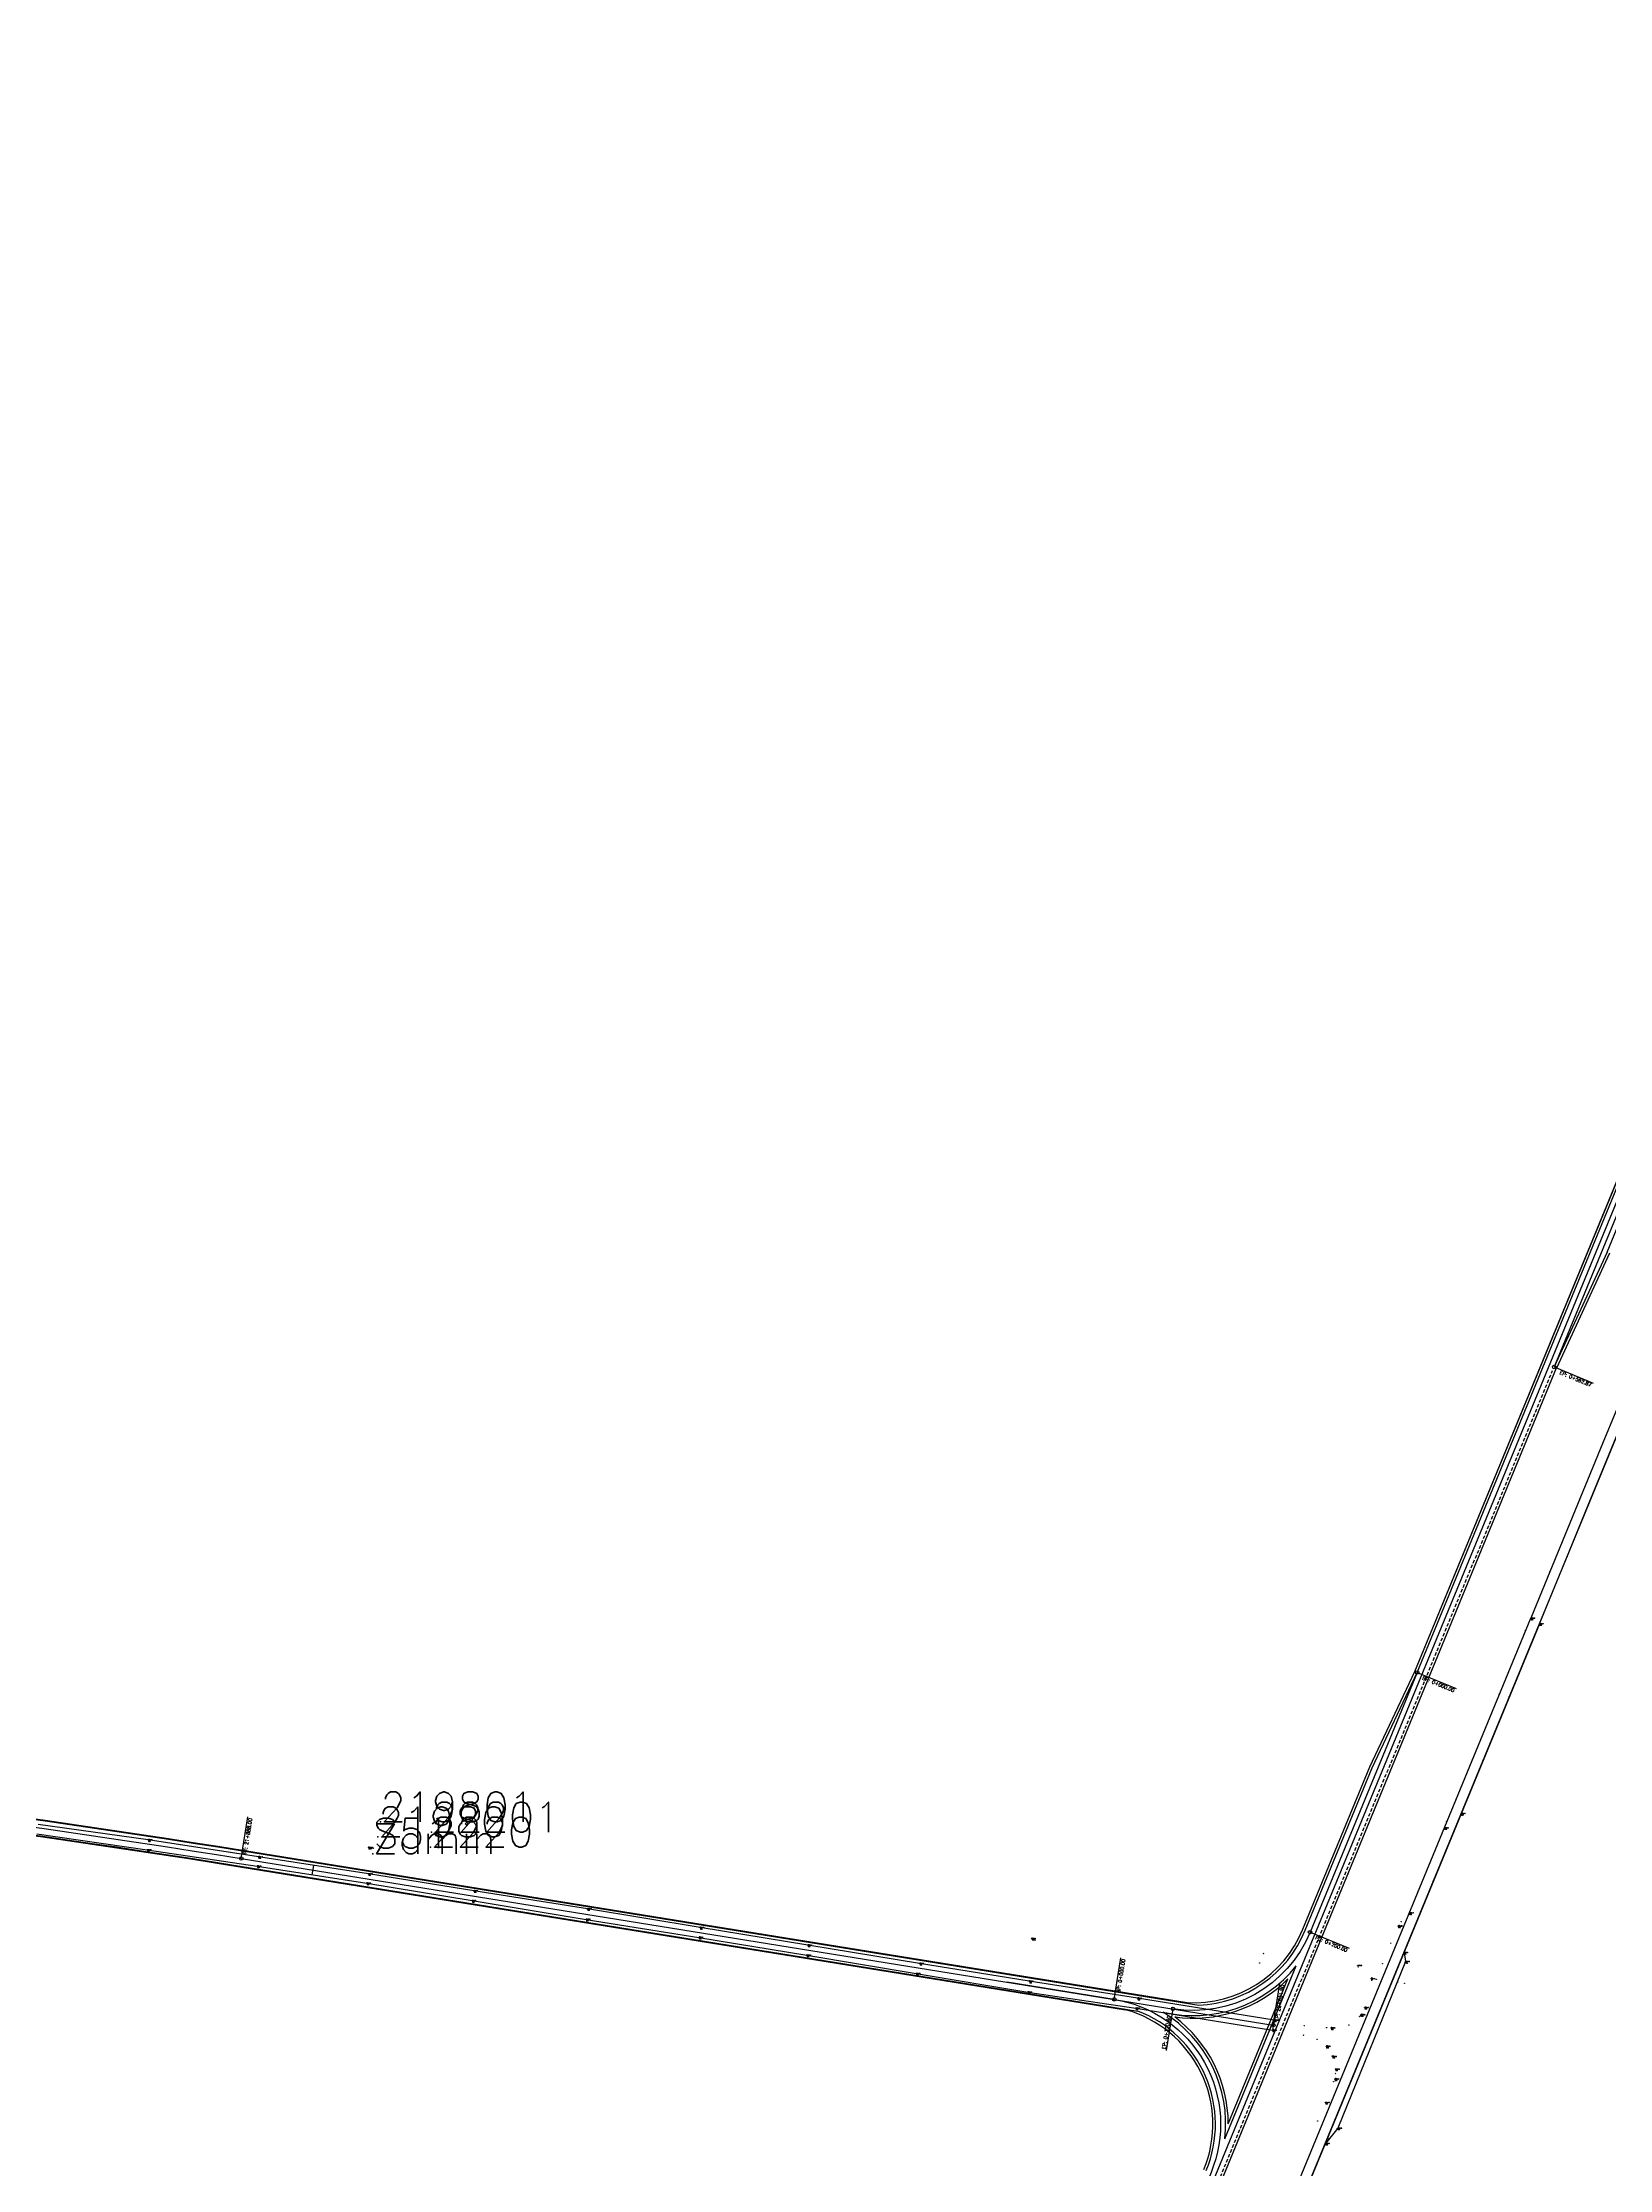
# Model space of a CAD drawing. Header units: metres. Extents: x 324293 to 653279, y 3585589 to 7191434.
# Drawn here: x 349037 to 350152, y 3586573 to 3588087 of the extents above; entities that cross this region are included whole.
import ezdxf

# ---------------------------------------------------------------- set-up
doc = ezdxf.new("R2010")
doc.units = ezdxf.units.M
doc.linetypes.add('DASHED', pattern=[0.75, 0.5, -0.25])
for name, color, linetype in [('C-ROAD-CNTR-N', 92, 'Continuous'), ('C-ROAD-STAN', 11, 'Continuous'), ('FeatureAttribs', 7, 'Continuous'), ('tarh', 6, 'Continuous'), ('V-NODE', 1, 'Continuous'), ('V-NODE-TEXT', 11, 'Continuous'), ('Waypoint', 7, 'Continuous')]:
    doc.layers.add(name, color=color, linetype=linetype)
doc.styles.get("Standard").update_dxf_attribs({"font": 'simplex.shx'})

# ---------------------------------------------------------------- blocks, each defined once
blk = doc.blocks.new('*U245')
at = {"color": 0, "linetype": 'ByBlock', "lineweight": -2, "transparency": 16777216}
for p, q in [((-0.7, -0.7), (0.7, 0.7)), ((-0.7, 0.7), (0.7, -0.7))]:
    blk.add_line(p, q, dxfattribs=at)
blk.add_circle((0, 0), 0.5, dxfattribs=at)
blk = doc.blocks.new('*U356', base_point=(349743.085, 3586736.77, 1069.49))
at = {"layer": 'V-NODE', "lineweight": -2, "xscale": 0.2, "yscale": 0.2, "zscale": 0.2}
blk.add_blockref('*U245', (349743.085, 3586736.77, 1069.49), dxfattribs=at)
blk = doc.blocks.new('*U357', base_point=(349973.952, 3586682.248, 1072.702))
at = {"layer": 'V-NODE', "lineweight": -2, "xscale": 0.2, "yscale": 0.2, "zscale": 0.2}
blk.add_blockref('*U245', (349973.952, 3586682.248, 1072.702), dxfattribs=at)
blk = doc.blocks.new('*U358', base_point=(349966.289, 3586676.223, 1072.927))
at = {"layer": 'V-NODE', "lineweight": -2, "xscale": 0.2, "yscale": 0.2, "zscale": 0.2}
blk.add_blockref('*U245', (349966.289, 3586676.223, 1072.927), dxfattribs=at)
blk = doc.blocks.new('*U359', base_point=(349950.421, 3586674.5, 1072.74))
at = {"layer": 'V-NODE', "lineweight": -2, "xscale": 0.2, "yscale": 0.2, "zscale": 0.2}
blk.add_blockref('*U245', (349950.421, 3586674.5, 1072.74), dxfattribs=at)
blk = doc.blocks.new('*U360', base_point=(349934.575, 3586675.729, 1072.225))
at = {"layer": 'V-NODE', "lineweight": -2, "xscale": 0.2, "yscale": 0.2, "zscale": 0.2}
blk.add_blockref('*U245', (349934.575, 3586675.729, 1072.225), dxfattribs=at)
blk = doc.blocks.new('*U361', base_point=(349934.021, 3586669.148, 1072.239))
at = {"layer": 'V-NODE', "lineweight": -2, "xscale": 0.2, "yscale": 0.2, "zscale": 0.2}
blk.add_blockref('*U245', (349934.021, 3586669.148, 1072.239), dxfattribs=at)
blk = doc.blocks.new('*U362', base_point=(349943.638, 3586666.175, 1072.613))
at = {"layer": 'V-NODE', "lineweight": -2, "xscale": 0.2, "yscale": 0.2, "zscale": 0.2}
blk.add_blockref('*U245', (349943.638, 3586666.175, 1072.613), dxfattribs=at)
blk = doc.blocks.new('*U363', base_point=(349954.502, 3586654.133, 1073.489))
at = {"layer": 'V-NODE', "lineweight": -2, "xscale": 0.2, "yscale": 0.2, "zscale": 0.2}
blk.add_blockref('*U245', (349954.502, 3586654.133, 1073.489), dxfattribs=at)
blk = doc.blocks.new('*U364', base_point=(349956.763, 3586641.758, 1074.077))
at = {"layer": 'V-NODE', "lineweight": -2, "xscale": 0.2, "yscale": 0.2, "zscale": 0.2}
blk.add_blockref('*U245', (349956.763, 3586641.758, 1074.077), dxfattribs=at)
blk = doc.blocks.new('*U365', base_point=(349958.085, 3586602.445, 1075.292))
at = {"layer": 'V-NODE', "lineweight": -2, "xscale": 0.2, "yscale": 0.2, "zscale": 0.2}
blk.add_blockref('*U245', (349958.085, 3586602.445, 1075.292), dxfattribs=at)
blk = doc.blocks.new('*U366', base_point=(349951.403, 3586595.511, 1075.87))
at = {"layer": 'V-NODE', "lineweight": -2, "xscale": 0.2, "yscale": 0.2, "zscale": 0.2}
blk.add_blockref('*U245', (349951.403, 3586595.511, 1075.87), dxfattribs=at)
blk = doc.blocks.new('*U367', base_point=(349943.114, 3586576.61, 1076.431))
at = {"layer": 'V-NODE', "lineweight": -2, "xscale": 0.2, "yscale": 0.2, "zscale": 0.2}
blk.add_blockref('*U245', (349943.114, 3586576.61, 1076.431), dxfattribs=at)
blk = doc.blocks.new('*U437', base_point=(349944.085, 3586607.947, 1075.371))
at = {"layer": 'V-NODE', "lineweight": -2, "xscale": 0.2, "yscale": 0.2, "zscale": 0.2}
blk.add_blockref('*U245', (349944.085, 3586607.947, 1075.371), dxfattribs=at)
blk = doc.blocks.new('*U438', base_point=(349955.517, 3586636.029, 1074.309))
at = {"layer": 'V-NODE', "lineweight": -2, "xscale": 0.2, "yscale": 0.2, "zscale": 0.2}
blk.add_blockref('*U245', (349955.517, 3586636.029, 1074.309), dxfattribs=at)
blk = doc.blocks.new('*U439', base_point=(349974.539, 3586682.995, 1072.677))
at = {"layer": 'V-NODE', "lineweight": -2, "xscale": 0.2, "yscale": 0.2, "zscale": 0.2}
blk.add_blockref('*U245', (349974.539, 3586682.995, 1072.677), dxfattribs=at)
blk = doc.blocks.new('*U440', base_point=(349990.255, 3586719.97, 1071.533))
at = {"layer": 'V-NODE', "lineweight": -2, "xscale": 0.2, "yscale": 0.2, "zscale": 0.2}
blk.add_blockref('*U245', (349990.255, 3586719.97, 1071.533), dxfattribs=at)
blk = doc.blocks.new('*U441', base_point=(350015.811, 3586772.153, 1069.925))
at = {"layer": 'V-NODE', "lineweight": -2, "xscale": 0.2, "yscale": 0.2, "zscale": 0.2}
blk.add_blockref('*U245', (350015.811, 3586772.153, 1069.925), dxfattribs=at)
blk = doc.blocks.new('*U442', base_point=(350035.954, 3586821.295, 1068.393))
at = {"layer": 'V-NODE', "lineweight": -2, "xscale": 0.2, "yscale": 0.2, "zscale": 0.2}
blk.add_blockref('*U245', (350035.954, 3586821.295, 1068.393), dxfattribs=at)
blk = doc.blocks.new('*U443', base_point=(350054, 3586864.912, 1067.013))
at = {"layer": 'V-NODE', "lineweight": -2, "xscale": 0.2, "yscale": 0.2, "zscale": 0.2}
blk.add_blockref('*U245', (350054, 3586864.912, 1067.013), dxfattribs=at)
blk = doc.blocks.new('*U444', base_point=(350073.366, 3586912.053, 1065.566))
at = {"layer": 'V-NODE', "lineweight": -2, "xscale": 0.2, "yscale": 0.2, "zscale": 0.2}
blk.add_blockref('*U245', (350073.366, 3586912.053, 1065.566), dxfattribs=at)
blk = doc.blocks.new('*U445', base_point=(350091.936, 3586957.034, 1064.153))
at = {"layer": 'V-NODE', "lineweight": -2, "xscale": 0.2, "yscale": 0.2, "zscale": 0.2}
blk.add_blockref('*U245', (350091.936, 3586957.034, 1064.153), dxfattribs=at)
blk = doc.blocks.new('*U446', base_point=(350109.214, 3586998.919, 1062.881))
at = {"layer": 'V-NODE', "lineweight": -2, "xscale": 0.2, "yscale": 0.2, "zscale": 0.2}
blk.add_blockref('*U245', (350109.214, 3586998.919, 1062.881), dxfattribs=at)
blk = doc.blocks.new('*U447', base_point=(350130.756, 3587050.632, 1061.383))
at = {"layer": 'V-NODE', "lineweight": -2, "xscale": 0.2, "yscale": 0.2, "zscale": 0.2}
blk.add_blockref('*U245', (350130.756, 3587050.632, 1061.383), dxfattribs=at)
blk = doc.blocks.new('*U448', base_point=(350147.03, 3587090.645, 1060.017))
at = {"layer": 'V-NODE', "lineweight": -2, "xscale": 0.2, "yscale": 0.2, "zscale": 0.2}
blk.add_blockref('*U245', (350147.03, 3587090.645, 1060.017), dxfattribs=at)
blk = doc.blocks.new('*U500', base_point=(350136.657, 3587046.325, 1061.271))
at = {"layer": 'V-NODE', "lineweight": -2, "xscale": 0.2, "yscale": 0.2, "zscale": 0.2}
blk.add_blockref('*U245', (350136.657, 3587046.325, 1061.271), dxfattribs=at)
blk = doc.blocks.new('*U501', base_point=(350121.574, 3587009.762, 1062.376))
at = {"layer": 'V-NODE', "lineweight": -2, "xscale": 0.2, "yscale": 0.2, "zscale": 0.2}
blk.add_blockref('*U245', (350121.574, 3587009.762, 1062.376), dxfattribs=at)
blk = doc.blocks.new('*U502', base_point=(350098.849, 3586954.47, 1064.072))
at = {"layer": 'V-NODE', "lineweight": -2, "xscale": 0.2, "yscale": 0.2, "zscale": 0.2}
blk.add_blockref('*U245', (350098.849, 3586954.47, 1064.072), dxfattribs=at)
blk = doc.blocks.new('*U503', base_point=(350080.482, 3586910.015, 1065.461))
at = {"layer": 'V-NODE', "lineweight": -2, "xscale": 0.2, "yscale": 0.2, "zscale": 0.2}
blk.add_blockref('*U245', (350080.482, 3586910.015, 1065.461), dxfattribs=at)
blk = doc.blocks.new('*U504', base_point=(350059.416, 3586858.577, 1067.116))
at = {"layer": 'V-NODE', "lineweight": -2, "xscale": 0.2, "yscale": 0.2, "zscale": 0.2}
blk.add_blockref('*U245', (350059.416, 3586858.577, 1067.116), dxfattribs=at)
blk = doc.blocks.new('*U505', base_point=(350026.399, 3586778.841, 1069.62))
at = {"layer": 'V-NODE', "lineweight": -2, "xscale": 0.2, "yscale": 0.2, "zscale": 0.2}
blk.add_blockref('*U245', (350026.399, 3586778.841, 1069.62), dxfattribs=at)
blk = doc.blocks.new('*U506', base_point=(350017.336, 3586756.642, 1070.324))
at = {"layer": 'V-NODE', "lineweight": -2, "xscale": 0.2, "yscale": 0.2, "zscale": 0.2}
blk.add_blockref('*U245', (350017.336, 3586756.642, 1070.324), dxfattribs=at)
blk = doc.blocks.new('*U507', base_point=(350009.68, 3586757.292, 1070.359))
at = {"layer": 'V-NODE', "lineweight": -2, "xscale": 0.2, "yscale": 0.2, "zscale": 0.2}
blk.add_blockref('*U245', (350009.68, 3586757.292, 1070.359), dxfattribs=at)
blk = doc.blocks.new('*U508', base_point=(350003.542, 3586749.815, 1070.552))
at = {"layer": 'V-NODE', "lineweight": -2, "xscale": 0.2, "yscale": 0.2, "zscale": 0.2}
blk.add_blockref('*U245', (350003.542, 3586749.815, 1070.552), dxfattribs=at)
blk = doc.blocks.new('*U509', base_point=(349996.154, 3586734.535, 1071.079))
at = {"layer": 'V-NODE', "lineweight": -2, "xscale": 0.2, "yscale": 0.2, "zscale": 0.2}
blk.add_blockref('*U245', (349996.154, 3586734.535, 1071.079), dxfattribs=at)
blk = doc.blocks.new('*U510', base_point=(350005.618, 3586728.032, 1071.191))
at = {"layer": 'V-NODE', "lineweight": -2, "xscale": 0.2, "yscale": 0.2, "zscale": 0.2}
blk.add_blockref('*U245', (350005.618, 3586728.032, 1071.191), dxfattribs=at)
blk = doc.blocks.new('*U511', base_point=(350006.468, 3586721.26, 1071.259))
at = {"layer": 'V-NODE', "lineweight": -2, "xscale": 0.2, "yscale": 0.2, "zscale": 0.2}
blk.add_blockref('*U245', (350006.468, 3586721.26, 1071.259), dxfattribs=at)
blk = doc.blocks.new('*U512', base_point=(350005.92, 3586705.975, 1071.211))
at = {"layer": 'V-NODE', "lineweight": -2, "xscale": 0.2, "yscale": 0.2, "zscale": 0.2}
blk.add_blockref('*U245', (350005.92, 3586705.975, 1071.211), dxfattribs=at)
blk = doc.blocks.new('*U513', base_point=(350001.108, 3586706.992, 1071.748))
at = {"layer": 'V-NODE', "lineweight": -2, "xscale": 0.2, "yscale": 0.2, "zscale": 0.2}
blk.add_blockref('*U245', (350001.108, 3586706.992, 1071.748), dxfattribs=at)
blk = doc.blocks.new('*U514', base_point=(349985.821, 3586708.817, 1071.844))
at = {"layer": 'V-NODE', "lineweight": -2, "xscale": 0.2, "yscale": 0.2, "zscale": 0.2}
blk.add_blockref('*U245', (349985.821, 3586708.817, 1071.844), dxfattribs=at)
blk = doc.blocks.new('*U515', base_point=(349982.653, 3586709.952, 1071.26))
at = {"layer": 'V-NODE', "lineweight": -2, "xscale": 0.2, "yscale": 0.2, "zscale": 0.2}
blk.add_blockref('*U245', (349982.653, 3586709.952, 1071.26), dxfattribs=at)
blk = doc.blocks.new('*U516', base_point=(349972.738, 3586718.552, 1070.867))
at = {"layer": 'V-NODE', "lineweight": -2, "xscale": 0.2, "yscale": 0.2, "zscale": 0.2}
blk.add_blockref('*U245', (349972.738, 3586718.552, 1070.867), dxfattribs=at)
blk = doc.blocks.new('*U517', base_point=(349905.54, 3586727.402, 1070.64))
at = {"layer": 'V-NODE', "lineweight": -2, "xscale": 0.2, "yscale": 0.2, "zscale": 0.2}
blk.add_blockref('*U245', (349905.54, 3586727.402, 1070.64), dxfattribs=at)
blk = doc.blocks.new('*U518', base_point=(349902.874, 3586720.423, 1070.369))
at = {"layer": 'V-NODE', "lineweight": -2, "xscale": 0.2, "yscale": 0.2, "zscale": 0.2}
blk.add_blockref('*U245', (349902.874, 3586720.423, 1070.369), dxfattribs=at)
blk = doc.blocks.new('AeccTickCircle')
blk.add_circle((0, 0), 1)
blk = doc.blocks.new('AeccTickTriangle')
at = {"color": 0, "linetype": 'ByBlock', "lineweight": -2}
blk.add_lwpolyline([(0, 1), (-1, 0), (1, 0)], close=True, dxfattribs=at)
at = {"color": 0, "linetype": 'ByBlock', "lineweight": -2, "const_width": 0.0625}
blk.add_lwpolyline([(0, 0, 1), (0, 0, 1)], format="xyb", close=True, dxfattribs=at)
blk = doc.blocks.new('FEATURE')

msp = doc.modelspace()

# ---------------------------------------------------------------- linework, layer by layer
at = {"flags": 128}
for points in [[(349913.101, 3586679.769), (349815.928, 3586695.29), (349738.871, 3586707.393), (349660.849, 3586720.074), (349581.341, 3586733.143), (349504.568, 3586745.619), (349424.451, 3586758.985), (349343.673, 3586771.804), (349268.571, 3586783.867), (349190.377, 3586795.964), (349111.867, 3586808.038), (349033.621, 3586819.024)], [(349032.652, 3586812.392), (349111.079, 3586800.962), (349189.46, 3586789.387), (349267.354, 3586777.228), (349342.34, 3586764.838), (349423.505, 3586751.509), (349503.732, 3586738.7), (349580.476, 3586725.998), (349658.334, 3586712.929), (349737.781, 3586699.753), (349814.66, 3586688.298), (349911.878, 3586672.711)]]:
    msp.add_lwpolyline(points, dxfattribs=at)
at = {"layer": 'C-ROAD-CNTR-N', "color": 92, "linetype": 'Continuous', "lineweight": -3, "flags": 128}
for points in [[(350550.94094, 3588070.70447), (350474.74272, 3587885.79112, -0.0656060047), (350370.24491, 3587704.0821), (350366.42701, 3587699.09145, 0.0656357405), (350262.15797, 3587517.80507), (349536.11864, 3585755.89563, -0.2827816449), (349409.05724, 3585663.49609), (349109.64382, 3585640.22126)], [(350191.57113, 3587198.60703), (350267.76739, 3587383.51562, 1.0020163549), (350219.0422, 3587403.59407), (350112.3664, 3587144.71928)], [(344035.34469, 3587226.85402), (344711.72338, 3587157.74283, 0.006640039), (344843.99807, 3587145.99986), (345496.0265, 3587096.832), (346528.42655, 3587020.69254), (347536.72695, 3586951.4072, -0.0026266915), (347589.11719, 3586947.53058), (348200.8695, 3586899.03125), (348614.60965, 3586864.04039, -0.0189310863), (349178.10314, 3586794.82012), (349912.4895, 3586676.24)], [(350014.85406, 3586927.2427), (349938.655, 3586742.3273, -0.3481240159), (349841.09674, 3586687.76767)], [(349799.34248, 3586694.50966, -0.4835430394), (349868.20807, 3586571.37087), (349761.52939, 3586312.48931)]]:
    msp.add_lwpolyline(points, format="xyb", dxfattribs=at)
at = {"layer": 'C-ROAD-STAN', "color": 11, "linetype": 'Continuous', "lineweight": -3}
for p, q in [((350112.3664, 3587144.71928), (350140.10371, 3587133.28943)), ((350014.85406, 3586927.2427), (350042.59137, 3586915.81284)), ((349178.10314, 3586794.82012), (349182.88525, 3586824.43653)), ((349938.655, 3586742.3273), (349966.39231, 3586730.89744)), ((349799.34248, 3586694.50966), (349804.12459, 3586724.12606)), ((349912.4895, 3586676.24), (349917.27161, 3586705.8564)), ((349841.09674, 3586687.76767), (349836.31463, 3586658.15126))]:
    msp.add_line(p, q, dxfattribs=at)
for centre in [(350014.85406, 3586927.2427), (349178.10314, 3586794.82012), (349938.655, 3586742.3273), (349799.34248, 3586694.50966)]:
    msp.add_circle(centre, 0.05, dxfattribs=at)
at = {"layer": 'tarh'}
for p, q in [((350013.17785, 3586928.03068), (350257.0728, 3587519.90055)), ((350216.537, 3587259.076, 1054.804), (350147.03, 3587090.645, 1060.017)), ((350151.71109, 3587225.76704, 1100.5265), (350114.0468, 3587143.94575, 1100.5265)), ((349692.65524, 3586121.33354), (350114.06248, 3587143.97981)), ((350147.03, 3587090.645, 1060.017), (350109.214, 3586998.919, 1062.881)), ((350109.214, 3586998.919, 1062.881), (350095.783, 3586965.816, 1063.876)), ((350101.91, 3586961.942, 1063.868), (350121.574, 3587009.762, 1062.376)), ((349981.23052, 3586860.07721), (350013.17988, 3586928.02985)), ((349933.56982, 3586744.42278), (349981.19424, 3586859.9949)), ((349229.474, 3586789.9155), (349228.407, 3586783.3075)), ((349880.49537, 3586606.04466), (349922.94676, 3586709.06319)), ((349799.34248, 3586694.50966), (349723.04332, 3586706.82955)), ((349913.101, 3586679.769), (349911.878, 3586672.711))]:
    msp.add_line(p, q, dxfattribs=at)
at = {"layer": 'tarh', "color": 4}
for p, q in [((350150.03059, 3587226.54061, 1100.5265), (350112.3663, 3587144.71932, 1100.5265)), ((349982.90471, 3586859.29006), (350014.85406, 3586927.2427)), ((349935.28029, 3586743.71794), (349982.90471, 3586859.29006)), ((349878.07227, 3586595.30871), (349928.7908, 3586718.38946))]:
    msp.add_line(p, q, dxfattribs=at)
at = {"layer": 'tarh', "flags": 128}
for points, elevation in [([(350121.574, 3587009.762), (350136.657, 3587046.325), (350156.587, 3587094.786), (350174.965, 3587139.321), (350201.093, 3587202.579), (350260.572, 3587347.015), (350298.719, 3587439.37), (350336.455, 3587531.32), (350374.385, 3587623.302), (350413.582, 3587718.408), (350451.214, 3587809.814), (350489.715, 3587903.084), (350527.689, 3587995.275), (350548.163, 3588044.98), (350565.791, 3588087.484)], 1062.376), ([(349672.1865, 3585919.03467), (350556.85509, 3588065.89626)], 1100.5265), ([(350013.17785, 3586928.03068), (350257.0728, 3587519.90055)], 1100.5265), ([(349692.65524, 3586121.33354), (350114.06248, 3587143.97981)], 1100.5265), ([(349886.108, 3586457.026), (350095.783, 3586965.816)], 1081.01), ([(350101.91, 3586961.942), (349893.041, 3586454.876)], 1063.868), ([(350005.582, 3586727.884), (350006.554, 3586721.41), (349958.346, 3586602.811), (349949.572, 3586592.04)], 1071.209)]:
    msp.add_lwpolyline(points, dxfattribs=dict(at, elevation=elevation))
at = {"layer": 'tarh', "color": 4, "elevation": 1100.5265}
for points in [[(350014.85406, 3586927.2427), (350258.78326, 3587519.19571)], [(350150.03059, 3587226.54061), (350222.4197, 3587402.21024)], [(349878.07227, 3586595.30871), (349926.48549, 3586712.79506)]]:
    msp.add_lwpolyline(points, dxfattribs=at)
at = {"layer": 'tarh', "color": 4}
for points in [[(344035.90376, 3587232.32554), (344712.28245, 3587163.21434, 0.006640039), (344844.41164, 3587151.48429), (345496.43555, 3587102.31677), (346528.81734, 3587026.17866), (347537.10399, 3586956.89426, -0.0026266915), (347589.55186, 3586953.01337), (348201.31859, 3586904.5129), (348615.07314, 3586869.52083, -0.0189310863), (349178.97986, 3586800.2498), (349859.52456, 3586690.3634)], [(344034.78562, 3587221.38251), (344711.16431, 3587152.27132, 0.006640039), (344843.58451, 3587140.51544), (345495.61745, 3587091.34723), (346528.03576, 3587015.20642), (347536.3499, 3586945.92014, -0.0026266915), (347588.68251, 3586942.04778), (348200.42041, 3586893.5496), (348614.14616, 3586858.55996, -0.0189310863), (349177.22642, 3586789.39045), (349816.01686, 3586686.24604)]]:
    msp.add_lwpolyline(points, format="xyb", dxfattribs=at)
at = {"layer": 'tarh'}
for points in [[(344035.95458, 3587232.82295), (344712.33327, 3587163.71175, 0.006640039), (344844.44924, 3587151.98288), (345496.47273, 3587102.81539), (346528.85286, 3587026.67739), (347537.13827, 3586957.39308, -0.0026266915), (347589.59137, 3586953.51181), (348201.35941, 3586905.01124), (348615.11528, 3586870.01905, -0.0189310863), (349179.05956, 3586800.7434), (349851.11458, 3586692.22782)], [(344034.73479, 3587220.8851), (344711.11349, 3587151.77391, 0.006640039), (344843.54691, 3587140.01685), (345495.58027, 3587090.84861), (346528.00023, 3587014.70769), (347536.31563, 3586945.42131, -0.0026266915), (347588.643, 3586941.54934), (348200.37959, 3586893.05126), (348614.10403, 3586858.06174, -0.0189310863), (349177.14672, 3586788.89684), (349807.44747, 3586687.12325)]]:
    msp.add_lwpolyline(points, format="xyb", dxfattribs=at)
at = {"layer": 'tarh', "color": 0, "linetype": 'DASHED', "ltscale": 5, "elevation": 1100.5265}
msp.add_lwpolyline([(349691.96124, 3586124.50381), (350111.28068, 3587142.08452)], dxfattribs=at)
at = {"layer": 'tarh'}
for centre, radius, start, end in [((349855.44307, 3586776.61688), 84.5, 267.06375068, 337.60465158), ((349855.44307, 3586776.61688), 95.5, 262.12125617, 314.97878781), ((349784.99615, 3586605.66044), 84.5, 337.60465158, 74.59167736), ((349784.99615, 3586605.66044), 95.5, 0.23051532, 53.08804699)]:
    msp.add_arc(centre, radius, start, end, dxfattribs=at)
at = {"layer": 'tarh', "color": 4}
for centre, radius, start, end in [((349855.44307, 3586776.61688), 86.35, 272.7092001, 337.60465158), ((349855.44307, 3586776.61688), 93.65, 337.60455912, 337.60465158), ((349855.44307, 3586776.61688), 93.65, 256.78221971, 321.55554322), ((349784.99615, 3586605.66044), 86.35, 337.60465158, 68.94622795), ((349784.99615, 3586605.66044), 93.65, 353.65375992, 58.42708343)]:
    msp.add_arc(centre, radius, start, end, dxfattribs=at)
at = {"layer": 'Waypoint'}
for p in [(349277.08142, 3586820.82706, 1107.87036), (349271.91148, 3586802.27454, 1107.87036), (349275.32295, 3586810.20769, 1107.87036), (349312.84333, 3586802.9915, 1107.87036), (349313.47315, 3586813.6278, 1107.87036), (349271.66186, 3586798.17524, 1107.87036)]:
    msp.add_point(p, dxfattribs=at)

# ---------------------------------------------------------------- block references
at = {"layer": 'C-ROAD-STAN', "color": 11, "linetype": 'Continuous', "lineweight": -3, "xscale": 1.25, "yscale": 1.25, "zscale": 1.25}
for p, rotation in [((350112.3664, 3587144.71928), 247.6046704640274), ((350014.85406, 3586927.2427), 247.6046515731509), ((349178.10314, 3586794.82012), 350.8277140223705), ((349938.655, 3586742.3273), 247.6046515732464), ((349799.34248, 3586694.50966), 350.8277140227351), ((349841.09674, 3586687.76767), 170.8277140227717), ((349912.4895, 3586676.24), 350.8277140223537)]:
    msp.add_blockref('AeccTickCircle', p, dxfattribs=dict(at, rotation=rotation))
at = {"layer": 'C-ROAD-STAN', "color": 11, "linetype": 'Continuous', "lineweight": -3, "xscale": 0.02999999999999999, "yscale": 0.02999999999999999, "zscale": 0.02999999999999999}
msp.add_blockref('AeccTickTriangle', (349911.48865, 3586676.40161), dxfattribs=at)
msp.add_blockref('AeccTickTriangle', (349911.48865, 3586676.40161), dxfattribs=at)
at = {"layer": 'FeatureAttribs'}
ref = msp.add_blockref('FEATURE', (349275.32295, 3586810.20769, 1107.87036), dxfattribs=at)
ref.add_attrib('NAME', '21980', (349275.32295, 3586810.20769, 1107.87036), dxfattribs={"height": 21.339818})
ref = msp.add_blockref('FEATURE', (349277.08142, 3586820.82706, 1107.87036), dxfattribs=at)
ref.add_attrib('NAME', '219801', (349277.08142, 3586820.82706, 1107.87036), dxfattribs={"height": 21.339818})
ref = msp.add_blockref('FEATURE', (349313.47315, 3586813.6278, 1107.87036), dxfattribs=at)
ref.add_attrib('NAME', '22201', (349313.47315, 3586813.6278, 1107.87036), dxfattribs={"height": 21.339818})
ref = msp.add_blockref('FEATURE', (349271.66186, 3586798.17524, 1107.87036), dxfattribs=at)
ref.add_attrib('NAME', 'Zamin', (349271.66186, 3586798.17524, 1107.87036), dxfattribs={"height": 21.339818})
ref = msp.add_blockref('FEATURE', (349271.91148, 3586802.27454, 1107.87036), dxfattribs=at)
ref.add_attrib('NAME', 'S51', (349271.91148, 3586802.27454, 1107.87036), dxfattribs={"height": 21.339818})
ref = msp.add_blockref('FEATURE', (349312.84333, 3586802.9915, 1107.87036), dxfattribs=at)
ref.add_attrib('NAME', '2220', (349312.84333, 3586802.9915, 1107.87036), dxfattribs={"height": 21.339818})
at = {"layer": 'V-NODE'}
for name, p in [('*U448', (350147.03, 3587090.645, 1060.017)), ('*U447', (350130.756, 3587050.632, 1061.383)), ('*U500', (350136.657, 3587046.325, 1061.271)), ('*U446', (350109.214, 3586998.919, 1062.881)), ('*U501', (350121.574, 3587009.762, 1062.376)), ('*U445', (350091.936, 3586957.034, 1064.153)), ('*U502', (350098.849, 3586954.47, 1064.072)), ('*U444', (350073.366, 3586912.053, 1065.566)), ('*U503', (350080.482, 3586910.015, 1065.461)), ('*U443', (350054, 3586864.912, 1067.013)), ('*U504', (350059.416, 3586858.577, 1067.116)), ('*U442', (350035.954, 3586821.295, 1068.393)), ('*U441', (350015.811, 3586772.153, 1069.925)), ('*U505', (350026.399, 3586778.841, 1069.62)), ('*U507', (350009.68, 3586757.292, 1070.359)), ('*U506', (350017.336, 3586756.642, 1070.324)), ('*U508', (350003.542, 3586749.815, 1070.552)), ('*U356', (349743.085, 3586736.77, 1069.49)), ('*U517', (349905.54, 3586727.402, 1070.64)), ('*U509', (349996.154, 3586734.535, 1071.079)), ('*U510', (350005.618, 3586728.032, 1071.191)), ('*U518', (349902.874, 3586720.423, 1070.369)), ('*U516', (349972.738, 3586718.552, 1070.867)), ('*U515', (349982.653, 3586709.952, 1071.26)), ('*U514', (349985.821, 3586708.817, 1071.844)), ('*U440', (349990.255, 3586719.97, 1071.533)), ('*U511', (350006.468, 3586721.26, 1071.259)), ('*U513', (350001.108, 3586706.992, 1071.748)), ('*U512', (350005.92, 3586705.975, 1071.211)), ('*U357', (349973.952, 3586682.248, 1072.702)), ('*U439', (349974.539, 3586682.995, 1072.677)), ('*U361', (349934.021, 3586669.148, 1072.239)), ('*U360', (349934.575, 3586675.729, 1072.225)), ('*U362', (349943.638, 3586666.175, 1072.613)), ('*U359', (349950.421, 3586674.5, 1072.74)), ('*U358', (349966.289, 3586676.223, 1072.927)), ('*U363', (349954.502, 3586654.133, 1073.489)), ('*U438', (349955.517, 3586636.029, 1074.309)), ('*U364', (349956.763, 3586641.758, 1074.077)), ('*U437', (349944.085, 3586607.947, 1075.371)), ('*U365', (349958.085, 3586602.445, 1075.292)), ('*U366', (349951.403, 3586595.511, 1075.87)), ('*U367', (349943.114, 3586576.61, 1076.431))]:
    msp.add_blockref(name, p, dxfattribs=at)
at = {"layer": 'V-NODE', "xscale": 0.2, "yscale": 0.2, "zscale": 0.2}
for p in [(350095.783, 3586965.816, 1063.876), (350101.91, 3586961.942, 1063.868), (350034.347, 3586816.618, 1068.53), (350046.193, 3586826.791, 1068.119), (349111.079, 3586800.962, 1063.599), (349111.867, 3586808.038, 1063.586), (349268.59725, 3586802.71859, 1065.01542), (349189.46, 3586789.387, 1064.541), (349190.377, 3586795.964, 1064.478), (349268.571, 3586783.867, 1065.634), (349267.354, 3586777.228, 1065.657), (349343.673, 3586771.804, 1066.748), (349342.34, 3586764.838, 1066.739), (349424.451, 3586758.985, 1067.796), (350009.358, 3586756.061, 1070.42), (349423.505, 3586751.509, 1067.904), (349503.732, 3586738.7, 1068.745), (349504.568, 3586745.619, 1068.682), (350001.372, 3586746.782, 1070.622), (349580.476, 3586725.998, 1069.479), (349581.341, 3586733.143, 1069.444), (349740.55332, 3586737.86248, 1069.44027), (350005.582, 3586727.884, 1071.209), (349658.334, 3586712.929, 1069.775), (349660.849, 3586720.074, 1069.767), (349972.617, 3586718.592, 1070.816), (349982.111, 3586709.222, 1071.173), (350006.554, 3586721.41, 1071.264), (349737.781, 3586699.753, 1070.555), (349738.871, 3586707.393, 1070.385), (349815.928, 3586695.29, 1070.486), (349814.66, 3586688.298, 1070.605), (349913.101, 3586679.769, 1071.662), (349974.951, 3586683.654, 1072.625), (349977.49, 3586688.719, 1072.451), (349911.878, 3586672.711, 1071.854), (349953.593, 3586674.158, 1072.754), (349950.175, 3586661.125, 1072.94), (349954.684, 3586653.899, 1073.415), (349956.313, 3586637.853, 1074.191), (349956.738, 3586644.884, 1073.88), (349949.6, 3586621.078, 1074.828), (349958.346, 3586602.811, 1075.263), (349949.572, 3586592.04, 1075.865)]:
    msp.add_blockref('*U245', p, dxfattribs=at)

# ---------------------------------------------------------------- texts
at = {"layer": 'C-ROAD-STAN', "color": 11, "linetype": 'Continuous', "lineweight": -3, "char_height": 2.54}
for s, insert, attachment_point, rotation in [('EP: 0+562.87', (350139.27467, 3587132.94426), 3, 337.60467046), ('BP: 0+000.00', (350041.76233, 3586915.46766), 3, 337.60465157), ('PT: 21+888.00', (349183.41091, 3586823.70843), 3, 80.82771402), ('PC: 0+200.00', (349965.56327, 3586730.55227), 3, 337.60465157), ('BP: 0+000.00', (349804.65025, 3586723.39796), 3, 80.82771402), ('EP: 22+631.90', (349917.79727, 3586705.1283), 3, 80.82771402), ('EP: 0+320.60', (349835.78897, 3586658.87937), 7, 80.82771402)]:
    msp.add_mtext(s, dxfattribs=dict(at, insert=insert, attachment_point=attachment_point, rotation=rotation))
at = {"layer": 'V-NODE-TEXT'}
for s, insert, char_height, attachment_point in [('312', (350095.92442, 3586966.066, 1063.876), 0.3, 7), ('1063.88', (350095.92442, 3586965.816, 1063.876), 0.5, 4), ('as', (350095.92442, 3586965.566, 1063.876), 1, 1), ('313', (350102.05142, 3586962.192, 1063.868), 0.3, 7), ('1063.87', (350102.05142, 3586961.942, 1063.868), 0.5, 4), ('as', (350102.05142, 3586961.692, 1063.868), 1, 1), ('311', (350034.48842, 3586816.868, 1068.53), 0.3, 7), ('1068.53', (350034.48842, 3586816.618, 1068.53), 0.5, 4), ('as', (350034.48842, 3586816.368, 1068.53), 1, 1), ('314', (350046.33442, 3586827.041, 1068.119), 0.3, 7), ('1068.12', (350046.33442, 3586826.791, 1068.119), 0.5, 4), ('as', (350046.33442, 3586826.541, 1068.119), 1, 1), ('277', (349111.22042, 3586801.212, 1063.599), 0.3, 7), ('1063.60', (349111.22042, 3586800.962, 1063.599), 0.5, 4), ('as', (349111.22042, 3586800.712, 1063.599), 1, 1), ('278', (349112.00842, 3586808.288, 1063.586), 0.3, 7), ('1063.59', (349112.00842, 3586808.038, 1063.586), 0.5, 4), ('as', (349112.00842, 3586807.788, 1063.586), 1, 1), ('3', (349268.73867, 3586802.96859, 1065.01542), 0.3, 7), ('1065.02', (349268.73867, 3586802.71859, 1065.01542), 0.5, 4), ('s51', (349268.73867, 3586802.46859, 1065.01542), 1, 1), ('279', (349189.60142, 3586789.637, 1064.541), 0.3, 7), ('1064.54', (349189.60142, 3586789.387, 1064.541), 0.5, 4), ('as', (349189.60142, 3586789.137, 1064.541), 1, 1), ('280', (349190.51842, 3586796.214, 1064.478), 0.3, 7), ('1064.48', (349190.51842, 3586795.964, 1064.478), 0.5, 4), ('as', (349190.51842, 3586795.714, 1064.478), 1, 1), ('282', (349268.71242, 3586784.117, 1065.634), 0.3, 7), ('1065.63', (349268.71242, 3586783.867, 1065.634), 0.5, 4), ('281', (349267.49542, 3586777.478, 1065.657), 0.3, 7), ('1065.66', (349267.49542, 3586777.228, 1065.657), 0.5, 4), ('as', (349267.49542, 3586776.978, 1065.657), 1, 1), ('as', (349268.71242, 3586783.617, 1065.634), 1, 1), ('284', (349343.81442, 3586772.054, 1066.748), 0.3, 7), ('1066.75', (349343.81442, 3586771.804, 1066.748), 0.5, 4), ('as', (349343.81442, 3586771.554, 1066.748), 1, 1), ('283', (349342.48142, 3586765.088, 1066.739), 0.3, 7), ('1066.74', (349342.48142, 3586764.838, 1066.739), 0.5, 4), ('as', (349342.48142, 3586764.588, 1066.739), 1, 1), ('286', (349424.59242, 3586759.235, 1067.796), 0.3, 7), ('1067.80', (349424.59242, 3586758.985, 1067.796), 0.5, 4), ('as', (349424.59242, 3586758.735, 1067.796), 1, 1), ('310', (350009.49942, 3586756.311, 1070.42), 0.3, 7), ('1070.42', (350009.49942, 3586756.061, 1070.42), 0.5, 4), ('as', (350009.49942, 3586755.811, 1070.42), 1, 1), ('285', (349423.64642, 3586751.759, 1067.904), 0.3, 7), ('1067.90', (349423.64642, 3586751.509, 1067.904), 0.5, 4), ('as', (349423.64642, 3586751.259, 1067.904), 1, 1), ('287', (349503.87342, 3586738.95, 1068.745), 0.3, 7), ('1068.74', (349503.87342, 3586738.7, 1068.745), 0.5, 4), ('288', (349504.70942, 3586745.869, 1068.682), 0.3, 7), ('1068.68', (349504.70942, 3586745.619, 1068.682), 0.5, 4), ('as', (349504.70942, 3586745.369, 1068.682), 1, 1), ('2', (349740.69474, 3586738.11248, 1069.44027), 0.3, 7), ('309', (350001.51342, 3586747.032, 1070.622), 0.3, 7), ('1070.62', (350001.51342, 3586746.782, 1070.622), 0.5, 4), ('as', (350001.51342, 3586746.532, 1070.622), 1, 1), ('as', (349503.87342, 3586738.45, 1068.745), 1, 1), ('289', (349580.61742, 3586726.248, 1069.479), 0.3, 7), ('1069.48', (349580.61742, 3586725.998, 1069.479), 0.5, 4), ('as', (349580.61742, 3586725.748, 1069.479), 1, 1), ('290', (349581.48242, 3586733.393, 1069.444), 0.3, 7), ('1069.44', (349581.48242, 3586733.143, 1069.444), 0.5, 4), ('as', (349581.48242, 3586732.893, 1069.444), 1, 1), ('1069.44', (349740.69474, 3586737.86248, 1069.44027), 0.5, 4), ('s52', (349740.69474, 3586737.61248, 1069.44027), 1, 1), ('315', (350005.72342, 3586728.134, 1071.209), 0.3, 7), ('1071.21', (350005.72342, 3586727.884, 1071.209), 0.5, 4), ('as', (350005.72342, 3586727.634, 1071.209), 1, 1), ('291', (349658.47542, 3586713.179, 1069.775), 0.3, 7), ('1069.78', (349658.47542, 3586712.929, 1069.775), 0.5, 4), ('as', (349658.47542, 3586712.679, 1069.775), 1, 1), ('292', (349660.99042, 3586720.324, 1069.767), 0.3, 7), ('1069.77', (349660.99042, 3586720.074, 1069.767), 0.5, 4), ('as', (349660.99042, 3586719.824, 1069.767), 1, 1), ('294', (349739.01242, 3586707.643, 1070.385), 0.3, 7), ('306', (349972.75842, 3586718.842, 1070.816), 0.3, 7), ('f', (349972.75842, 3586718.342, 1070.816), 1, 1), ('1070.82', (349972.75842, 3586718.592, 1070.816), 0.5, 4), ('307', (349982.25242, 3586709.472, 1071.173), 0.3, 7), ('tr', (349982.25242, 3586708.972, 1071.173), 1, 1), ('1071.17', (349982.25242, 3586709.222, 1071.173), 0.5, 4), ('316', (350006.69542, 3586721.66, 1071.264), 0.3, 7), ('1071.26', (350006.69542, 3586721.41, 1071.264), 0.5, 4), ('as', (350006.69542, 3586721.16, 1071.264), 1, 1), ('293', (349737.92242, 3586700.003, 1070.555), 0.3, 7), ('1070.56', (349737.92242, 3586699.753, 1070.555), 0.5, 4), ('as', (349737.92242, 3586699.503, 1070.555), 1, 1), ('1070.38', (349739.01242, 3586707.393, 1070.385), 0.5, 4), ('as', (349739.01242, 3586707.143, 1070.385), 1, 1), ('296', (349816.06942, 3586695.54, 1070.486), 0.3, 7), ('1070.49', (349816.06942, 3586695.29, 1070.486), 0.5, 4), ('as', (349816.06942, 3586695.04, 1070.486), 1, 1), ('295', (349814.80142, 3586688.548, 1070.605), 0.3, 7), ('1070.60', (349814.80142, 3586688.298, 1070.605), 0.5, 4), ('as', (349814.80142, 3586688.048, 1070.605), 1, 1), ('298', (349913.24242, 3586680.019, 1071.662), 0.3, 7), ('1071.66', (349913.24242, 3586679.769, 1071.662), 0.5, 4), ('as', (349913.24242, 3586679.519, 1071.662), 1, 1), ('305', (349975.09242, 3586683.904, 1072.625), 0.3, 7), ('1072.62', (349975.09242, 3586683.654, 1072.625), 0.5, 4), ('as', (349975.09242, 3586683.404, 1072.625), 1, 1), ('308', (349977.63142, 3586688.969, 1072.451), 0.3, 7), ('1072.45', (349977.63142, 3586688.719, 1072.451), 0.5, 4), ('as', (349977.63142, 3586688.469, 1072.451), 1, 1), ('297', (349912.01942, 3586672.961, 1071.854), 0.3, 7), ('1071.85', (349912.01942, 3586672.711, 1071.854), 0.5, 4), ('as', (349912.01942, 3586672.461, 1071.854), 1, 1), ('304', (349953.73442, 3586674.408, 1072.754), 0.3, 7), ('1072.75', (349953.73442, 3586674.158, 1072.754), 0.5, 4), ('as', (349953.73442, 3586673.908, 1072.754), 1, 1), ('303', (349950.31642, 3586661.375, 1072.94), 0.3, 7), ('1072.94', (349950.31642, 3586661.125, 1072.94), 0.5, 4), ('as', (349950.31642, 3586660.875, 1072.94), 1, 1), ('302', (349954.82542, 3586654.149, 1073.415), 0.3, 7), ('1073.42', (349954.82542, 3586653.899, 1073.415), 0.5, 4), ('as', (349954.82542, 3586653.649, 1073.415), 1, 1), ('300', (349956.45442, 3586638.103, 1074.191), 0.3, 7), ('1074.19', (349956.45442, 3586637.853, 1074.191), 0.5, 4), ('as', (349956.45442, 3586637.603, 1074.191), 1, 1), ('301', (349956.87942, 3586645.134, 1073.88), 0.3, 7), ('1073.88', (349956.87942, 3586644.884, 1073.88), 0.5, 4), ('as', (349956.87942, 3586644.634, 1073.88), 1, 1), ('299', (349949.74142, 3586621.328, 1074.828), 0.3, 7), ('1074.83', (349949.74142, 3586621.078, 1074.828), 0.5, 4), ('as', (349949.74142, 3586620.828, 1074.828), 1, 1), ('317', (349958.48742, 3586603.061, 1075.263), 0.3, 7), ('1075.26', (349958.48742, 3586602.811, 1075.263), 0.5, 4), ('as', (349958.48742, 3586602.561, 1075.263), 1, 1), ('318', (349949.71342, 3586592.29, 1075.865), 0.3, 7), ('1075.86', (349949.71342, 3586592.04, 1075.865), 0.5, 4), ('as', (349949.71342, 3586591.79, 1075.865), 1, 1)]:
    msp.add_mtext(s, dxfattribs=dict(at, insert=insert, char_height=char_height, attachment_point=attachment_point))

doc.saveas('drawing.dxf')
